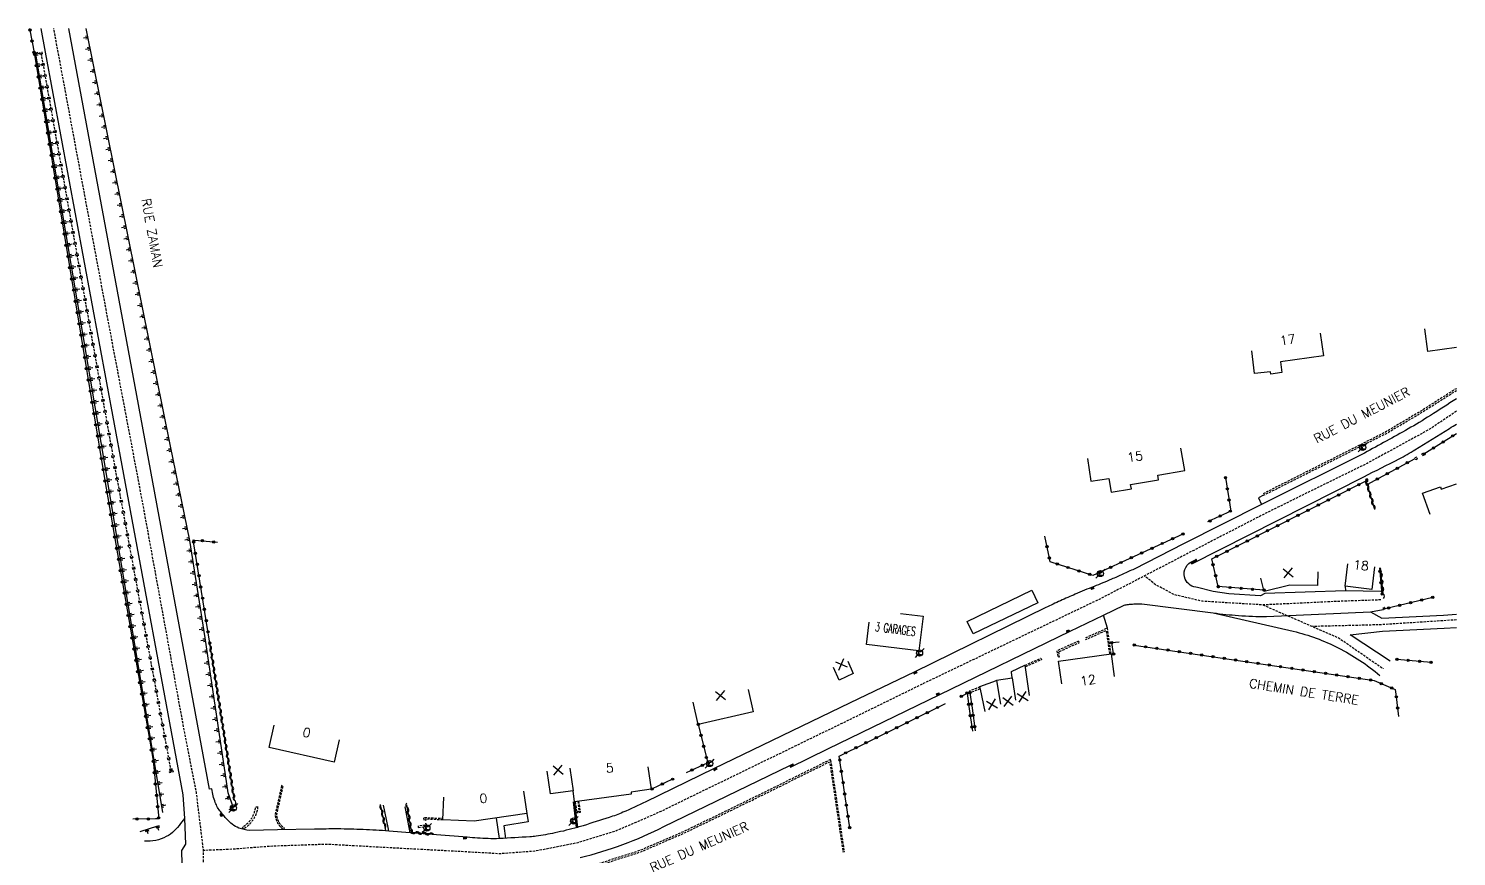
# Model space of a CAD drawing. Header units: millimetres. Extents: x 192012 to 193000, y 146394 to 147000.
# Drawn here: x 192686 to 193000, y 146818.1 to 147000 of the extents above; entities that cross this region are included whole.
import ezdxf
from ezdxf.enums import TextEntityAlignment as Align

# ---------------------------------------------------------------- set-up
doc = ezdxf.new("R2010")
doc.units = ezdxf.units.MM
doc.linetypes.add('DASHED', pattern=[0.75, 0.5, -0.25])
doc.layers.get('0').update_dxf_attribs({"linetype": 'CONTINUOUS'})
for name, color, linetype in [('W0001', 6, 'DASHED'), ('W0008', 7, 'CONTINUOUS'), ('W0017', 7, 'CONTINUOUS'), ('W0100', 7, 'CONTINUOUS'), ('W0112', 1, 'DASHED'), ('W0211', 2, 'CONTINUOUS'), ('W0220', 5, 'DASHED'), ('W0310', 3, 'CONTINUOUS'), ('W0322', 7, 'CONTINUOUS'), ('W0330', 7, 'CONTINUOUS'), ('W0400', 7, 'CONTINUOUS'), ('W0471', 7, 'CONTINUOUS'), ('W0984', 7, 'CONTINUOUS'), ('W0989', 7, 'CONTINUOUS'), ('W0991', 7, 'CONTINUOUS'), ('W1102', 7, 'CONTINUOUS')]:
    doc.layers.add(name, color=color, linetype=linetype)
doc.styles.get("Standard").update_dxf_attribs({"font": 'romans.shx', "width": 0.85})

# ---------------------------------------------------------------- blocks, each defined once
blk = doc.blocks.new('t322o')
at = {"color": 0, "linetype": 'Continuous'}
for radius in [0.25, 0.15]:
    blk.add_circle((0, 0), radius, dxfattribs=at)
blk = doc.blocks.new('t991o')
at = {"color": 0, "linetype": 'Continuous'}
for p, q in [((-1, 1), (1, -1)), ((-1, -1), (1, 1))]:
    blk.add_line(p, q, dxfattribs=at)
blk = doc.blocks.new('t310o')
at = {"color": 0, "linetype": 'Continuous'}
for centre, start, end in [((-0.5, 0.38), 216.8699, 323.1304), ((0.5, -0.37), 36.8699, 143.1303)]:
    blk.add_arc(centre, 0.625, start, end, dxfattribs=at)
blk = doc.blocks.new('t220o')
at = {"color": 0, "linetype": 'Continuous'}
for p, q in [((-0.25, 0.25), (0.25, 0.25)), ((-0.25, -0.25), (0.25, -0.25))]:
    blk.add_line(p, q, dxfattribs=at)
blk = doc.blocks.new('t211o')
at = {"color": 0, "linetype": 'Continuous'}
for p, q in [((-0.29, 0.5), (-0.29, 0)), ((0, 1), (0, 0)), ((0.29, 0.5), (0.29, 0))]:
    blk.add_line(p, q, dxfattribs=at)
blk = doc.blocks.new('T400')
for p, q in [((-0.15, 0.3), (0.15, 0.3)), ((-0.15, -0.25), (-0.15, 0.3)), ((-0.15, 0.15), (0.15, 0.15)), ((-0.15, 0), (0.15, 0)), ((0.15, 0.3), (0.15, -0.25)), ((-0.15, -0.15), (0.15, -0.15)), ((-0.15, -0.25), (-0.15, -0.3)), ((-0.15, -0.3), (0.15, -0.3)), ((0.15, -0.3), (0.15, -0.25))]:
    blk.add_line(p, q)
blk = doc.blocks.new('T471')
for p, q in [((-0.333334, 0.333334), (-0.333334, -0.333334)), ((-0.333334, 0.333334), (0.333334, 0.333334)), ((-0.333334, 0), (0, 0)), ((0.500001, 0.500001), (1.000002, 1.000002)), ((-0.500001, -0.500001), (-1.000002, -1.000002)), ((-0.333334, -0.333334), (0.333334, -0.333334))]:
    blk.add_line(p, q)
blk.add_ellipse((0, 0), major_axis=(0.471405, 0.471405), ratio=1, start_param=5.4977871438, end_param=11.780972451)
blk = doc.blocks.new('t330o')
at = {"color": 0, "linetype": 'Continuous'}
for p, q in [((0.25, -0.25), (-0.25, 0.25)), ((-0.25, -0.25), (0.25, 0.25)), ((-0.25, 0.25), (-0.25, -0.25)), ((0.25, 0.25), (-0.25, 0.25)), ((0.25, -0.25), (0.25, 0.25)), ((-0.25, -0.25), (0.25, -0.25)), ((-0.25, -0.25), (-0.25, -0.25))]:
    blk.add_line(p, q, dxfattribs=at)

msp = doc.modelspace()

# ---------------------------------------------------------------- linework, layer by layer
at = {"layer": 'W0001', "flags": 128}
for points in [[(192725.4, 146782.44), (192724.43, 146804.88), (192724.48, 146819.58), (192722.95, 146832.11), (192720.37, 146845.25), (192711.1, 146896.02), (192703.14, 146937.99), (192695.69, 146977.93), (192691.59, 147000)], [(193000, 146915.91), (192994.08, 146911.96), (192980.34, 146904.46), (192958.08, 146893.51), (192940.82, 146884.62), (192921.71, 146874.71), (192882.92, 146856.13), (192868.48, 146849.06), (192824.35, 146827.63), (192815.35, 146823.74), (192806.78, 146821.07), (192797.39, 146819.23), (192789.58, 146818.66), (192781.17, 146819.14), (192766.08, 146819.94), (192751.53, 146820.74), (192739.74, 146820.33), (192730.28, 146819.62), (192724.48, 146819.39)], [(192983.37, 146874.46), (192973.76, 146874.12), (192957.46, 146873.35), (192944.17, 146874.15), (192937.95, 146875.6), (192933.83, 146877.79), (192931.4, 146879.74)], [(192957.46, 146873.35), (192974.24, 146866.04), (192983.91, 146859.34)], [(193000, 146870.07), (192983.32, 146868.99), (192968.36, 146868.61)]]:
    msp.add_lwpolyline(points, dxfattribs=at)
at = {"layer": 'W0008', "flags": 128}
for points in [[(192688.75, 147000), (192689.71, 146994.81), (192706.52, 146904), (192719.94, 146831.63), (192720.32, 146826.42), (192720.54, 146820.75), (192719.63, 146819.39), (192719.92, 146810.31), (192720.99, 146807.51), (192721.27, 146804.7), (192721.37, 146801.03), (192720.91, 146800.97), (192721.77, 146782.46)], [(192981.1, 146871.81), (192983.62, 146870.46), (192997.12, 146871.14), (193000, 146871.29)], [(192985.41, 146861.01), (192976.6, 146866.81), (192983.76, 146867.56), (192997.27, 146868.24), (193000, 146868.38)]]:
    msp.add_lwpolyline(points, dxfattribs=at)
for points in [[(193000, 146918.65, -0.0004), (192994.27, 146914.98, -0.012885), (192989.37, 146912.03, -0.006706), (192979.75, 146906.73), (192957.16, 146895.39), (192940, 146886.76), (192929.15, 146881.25, -0.004058), (192926.65, 146880.1, -0.004058), (192924.13, 146878.99, -0.003053), (192922.22, 146878.19, -0.003053), (192920.31, 146877.41, 0.003411), (192918.24, 146876.57, 0.003411), (192916.19, 146875.7, 0.005442), (192912.93, 146874.27, 0.005442), (192909.71, 146872.76), (192880.73, 146858.61), (192866.7, 146851.84), (192836.66, 146837.33), (192821.76, 146830.1, -0.014037), (192816.74, 146827.78, -0.023835), (192813.69, 146826.64, -0.001832), (192808.01, 146824.84, -0.008295), (192806.75, 146824.47, -0.014977), (192801.75, 146823.25, -0.018512), (192797.64, 146822.53, -0.017755), (192796.28, 146822.4, -0.003625), (192789.57, 146822.01, -0.022059), (192787.06, 146822, -0.012008), (192782.47, 146822.29), (192769.98, 146823.28), (192765.24, 146823.66, 0.008423), (192759.63, 146823.98, 0.008423), (192754.01, 146824.12, 0.003833), (192751.45, 146824.11, 0.003833), (192748.89, 146824.07), (192740.77, 146823.9), (192734.64, 146823.8, -0.062209), (192732.28, 146824.32, -0.088781), (192730.81, 146825.16, -0.030234), (192729.65, 146826.26, -0.023012), (192728.28, 146827.86, -0.074778), (192727.1, 146829.95, -0.058198), (192726.35, 146832.93), (192725.85, 146832.87), (192709.84, 146919.36), (192694.91, 147000)], [(192983.41, 146876.27), (192975.6, 146876.48), (192957.87, 146875.84), (192956.89, 146875.38), (192949.98, 146875.79), (192946.54, 146876.31), (192943.1, 146877.22, -0.145118), (192941.47, 146877.72, -0.145118), (192940.37, 146879.03, -0.179954), (192940.27, 146881.12, -0.179954), (192941.55, 146882.78), (192941.82, 146882.4), (192979.62, 146901.54, 0.00796), (192987.38, 146905.46, 0.017206), (192990.88, 146907.46, 0.000614), (192998.49, 146912.16, 0.000211), (193000, 146913.1, 0.000211)], [(192807.34, 146817.86, 0.029137), (192816.71, 146820.71, 0.029137), (192825.69, 146824.64), (192853.39, 146838.05), (192853.59, 146837.73), (192861.8, 146841.75), (192886.41, 146853.67), (192915.08, 146867.56), (192922.38, 146871.09), (192926.94, 146873.3, -0.015429), (192927.86, 146873.46, -0.015429), (192928.79, 146873.55, -0.016612), (192929.79, 146873.59, -0.016612), (192930.79, 146873.57), (192946.53, 146871.61, 0.007872), (192949.3, 146871.28, 0.007872), (192952.07, 146871.03, 0.008676), (192955.14, 146870.86, 0.008676), (192958.22, 146870.79), (192981.1, 146871.81), (192983.92, 146872.32)], [(192946.53, 146871.61), (192964.12, 146867.59, -0.028388), (192969.17, 146866.04, -0.028388), (192974, 146863.94, -0.02968), (192978.77, 146861.16, -0.02968), (192983.17, 146857.84)], [(192720.32, 146826.42), (192719.45, 146825.31, -0.062651), (192718.07, 146823.68, -0.062651), (192716.32, 146822.45, -0.072343), (192713.99, 146821.61, -0.072343), (192711.53, 146821.47)]]:
    msp.add_lwpolyline(points, format="xyb", dxfattribs=at)
at = {"layer": 'W0017'}
for p, q in [((192975.53, 146877.45), (192975.6, 146876.48)), ((192923.26, 146868.27), (192922.38, 146871.09)), ((192805.79, 146830.07), (192806.44, 146824.43)), ((192806.1, 146830.11), (192806.75, 146824.47)), ((192789.57, 146822.01), (192788.95, 146826.49))]:
    msp.add_line(p, q, dxfattribs=at)
at = {"layer": 'W0017', "flags": 128}
for points in [[(192957.61, 146897.46), (192956.48, 146896.88), (192957.16, 146895.39)], [(192765.24, 146823.66), (192765.08, 146824.44), (192764.08, 146829.34)], [(192769.98, 146823.28), (192769.82, 146824.07), (192768.82, 146828.96)], [(192795.61, 146827.49), (192795.92, 146825.72), (192790.52, 146824.82), (192790.9, 146822.03)]]:
    msp.add_lwpolyline(points, dxfattribs=at)
msp.add_lwpolyline([(192906.64, 146876.58), (192907.96, 146873.85), (192893.75, 146866.99), (192892.44, 146869.72)], close=True, dxfattribs=at)
at = {"layer": 'W0100', "flags": 128}
for points in [[(192970.06, 146933.05), (192970.75, 146928.1), (192961.3, 146926.8), (192961.62, 146924.42), (192959.21, 146924.1), (192959.14, 146924.59), (192955.57, 146924.2), (192955.02, 146929.17)], [(193000, 146929.9), (192993.74, 146929.05), (192993.06, 146934)], [(192918.87, 146905.52), (192919.61, 146900.57), (192923.58, 146901.17), (192924.08, 146898.13), (192928.52, 146898.84), (192928.36, 146899.83), (192934.49, 146900.81), (192934.31, 146901.9), (192940.26, 146902.9), (192939.42, 146907.83)], [(192994.2, 146893.22), (192992.57, 146897.94), (192996.46, 146899.29), (192996.63, 146898.82), (193000, 146899.97)], [(192981.95, 146881.72), (192981.36, 146876.76), (192975.53, 146877.45), (192976.12, 146882.41)], [(192969.51, 146880.63), (192969.47, 146877.63), (192963.35, 146877.72), (192957.74, 146876.31), (192957.01, 146879.21)], [(192877.77, 146871.5), (192882.73, 146870.9), (192881.8, 146863.27), (192870.29, 146864.63), (192870.87, 146869.6)], [(192913.21, 146856.03), (192912.51, 146860.98), (192924.06, 146862.61), (192924.75, 146857.66)], [(192866.15, 146860.99), (192867.38, 146858.25), (192864.26, 146856.85), (192863.03, 146859.59)], [(192896.35, 146849.94), (192895.32, 146854.83), (192895.2, 146855.42), (192898.87, 146856.75), (192898.87, 146856.85), (192902.29, 146857.36), (192902.13, 146858.58), (192902.19, 146858.7), (192905.12, 146860.09), (192906.08, 146853.45)], [(192844.28, 146854.74), (192845.39, 146849.87), (192833.29, 146847.1), (192832.18, 146851.97)], [(192754.35, 146843.69), (192753.26, 146838.82), (192738.93, 146842.03), (192740.03, 146846.91)], [(192822.22, 146837.81), (192822.92, 146832.86), (192819.5, 146832.38), (192818.51, 146832.24), (192818.54, 146831.79), (192806.1, 146830.11), (192805.75, 146832.53), (192800.77, 146831.85), (192800.09, 146836.81)], [(192794.9, 146832.44), (192795.61, 146827.49), (192783.99, 146825.82), (192777.14, 146826.11), (192777.35, 146831.11)]]:
    msp.add_lwpolyline(points, dxfattribs=at)
at = {"layer": 'W0112', "flags": 128}
for points in [[(193000, 146920.79), (192999.94, 146920.88), (192992.15, 146915.94), (192984.43, 146911.35), (192957.45, 146897.77), (192957.61, 146897.46), (192984.6, 146911.04), (192992.33, 146915.64), (193000, 146920.5)], [(192924.06, 146862.61), (192923.26, 146868.27), (192918.37, 146866.06), (192918.51, 146865.74), (192922.98, 146867.76), (192923.71, 146862.56)], [(192905.12, 146860.09), (192908.59, 146861.64), (192908.73, 146861.32), (192905.17, 146859.73)], [(192895.22, 146855.32), (192892.86, 146854.39), (192893.03, 146853.91), (192893.36, 146854.03), (192893.3, 146854.19), (192895.29, 146854.97)], [(192806.99, 146830.23), (192807.33, 146827.73), (192806.43, 146827.64), (192806.1, 146830.11)], [(192806.79, 146830.2), (192807.1, 146827.91), (192806.61, 146827.86), (192806.3, 146830.14)], [(192777.14, 146826.11), (192773.34, 146826.26), (192773.39, 146826.02), (192773.04, 146825.96), (192772.92, 146826.63), (192777.15, 146826.46)]]:
    msp.add_lwpolyline(points, dxfattribs=at)
for points in [[(192992.73, 146906.7), (192992.35, 146906.49), (192992.52, 146906.18), (192992.91, 146906.4)], [(192991.26, 146905.86), (192990.88, 146905.65), (192991.05, 146905.34), (192991.43, 146905.55)], [(192983.87, 146872.75), (192983.92, 146872.32), (192984.27, 146872.37), (192984.22, 146872.79)], [(192916.92, 146865.39), (192912.15, 146863.28), (192912.36, 146861.92), (192912.71, 146861.97), (192912.54, 146863.06), (192917.06, 146865.07)], [(192789.28, 146813.23), (192789.44, 146811.75), (192787.26, 146811.7), (192786.28, 146811.67), (192786.29, 146811.32), (192787.27, 146811.35), (192789.48, 146811.4), (192789.84, 146808.26), (192790.18, 146808.3), (192789.67, 146812.92), (192807.75, 146814.95), (192820.66, 146819.09), (192830.3, 146823.25), (192845.45, 146830.6), (192862.16, 146838.88), (192864.37, 146824.04), (192865.1, 146819.1), (192865.45, 146819.15), (192864.71, 146824.09), (192862.43, 146839.4), (192845.3, 146830.92), (192830.15, 146823.57), (192820.54, 146819.41), (192807.67, 146815.29)], [(192717.05, 146836.69), (192717.78, 146836.94), (192717.86, 146836.71), (192717.13, 146836.47)], [(192771.74, 146824.43), (192773.56, 146824.62), (192773.5, 146825.26), (192773.15, 146825.22), (192773.18, 146824.93), (192771.7, 146824.77)]]:
    msp.add_lwpolyline(points, close=True, dxfattribs=at)
for points in [[(192741.68, 146833.64), (192740.58, 146828.76), (192740.31, 146827.56, 0.103816), (192740.31, 146826.85, 0.059037), (192740.68, 146825.67, 0.068741), (192741.29, 146824.72, 0.068741), (192742.13, 146823.97), (192742.32, 146824.26, -0.068741), (192741.55, 146824.95, -0.068741), (192741, 146825.82, -0.059037), (192740.65, 146826.92, -0.103816), (192740.66, 146827.48), (192740.92, 146828.68), (192742.02, 146833.56)], [(192736.42, 146828.96, -0.074368), (192735.94, 146827.12, -0.074368), (192734.93, 146825.5, -0.041887), (192734.17, 146824.74, -0.041887), (192733.29, 146824.12), (192733.06, 146824.51, 0.041887), (192733.88, 146825.09, 0.041887), (192734.59, 146825.79, 0.074368), (192735.52, 146827.3, 0.074368), (192735.98, 146829.01)]]:
    msp.add_lwpolyline(points, format="xyb", close=True, dxfattribs=at)
at = {"layer": 'W0211', "flags": 128}
for points in [[(192731.08, 146828.73), (192729.9, 146832.06), (192724.87, 146866.13), (192721.47, 146887.49), (192717.24, 146908.23), (192698.7, 147000)], [(192687.6, 146994.36), (192703.25, 146901.21), (192715.48, 146827.71)], [(192714.39, 146824.76), (192710.47, 146823.47)]]:
    msp.add_lwpolyline(points, dxfattribs=at)
at = {"layer": 'W0220', "flags": 128}
msp.add_lwpolyline([(192688.76, 146994.6), (192705.17, 146902.7), (192717.35, 146836.81)], dxfattribs=at)
at = {"layer": 'W0310', "flags": 128}
for points in [[(192980.36, 146899.8), (192980.55, 146899.21), (192982.01, 146894.43)], [(192983.88, 146875.76), (192983.8, 146876.55), (192983.33, 146881.53)], [(192731.3, 146830.4), (192725.9, 146864.97)], [(192764.58, 146823.77), (192764.42, 146824.56), (192763.42, 146829.46)], [(192774.17, 146823.03), (192770.27, 146823.37), (192770.08, 146824.47), (192769.24, 146829.39)]]:
    msp.add_lwpolyline(points, dxfattribs=at)
at = {"layer": 'W0322', "flags": 128}
for points in [[(192686.28, 147000), (192687.32, 146994.37)], [(192687.36, 146994.32), (192702.75, 146901.14), (192713.42, 146839.14), (192714.69, 146826.37), (192713.93, 146826.36), (192708.93, 146826.27)], [(192992.85, 146906.53), (193000, 146911.02)], [(192957.66, 146876.63), (192947.61, 146877.37), (192946.18, 146883.45), (192980.01, 146900.53), (192980.36, 146899.8), (192990.92, 146905.52)], [(192949.22, 146901.34), (192950.37, 146893.98), (192945.29, 146891.59)], [(192725.9, 146864.97), (192722.25, 146887.65), (192722.61, 146887.62), (192727.58, 146887.12)], [(192939.85, 146888.94), (192920.04, 146879.84), (192910.65, 146882.85), (192910.5, 146883.6), (192909.53, 146888.5)], [(192983.67, 146875.74), (192983.59, 146876.53), (192983.12, 146881.51)], [(192994.79, 146875.01), (192984.34, 146872.5)], [(192924.62, 146862.59), (192924.2, 146865.1), (192925.84, 146865.23)], [(192929.17, 146864.52), (192981.88, 146856.75), (192986.56, 146854.8), (192986.68, 146853.77), (192987.29, 146848.81)], [(192986.9, 146861.4), (192989.49, 146861.18), (192994.47, 146860.76)], [(192891.11, 146853.24), (192892.4, 146853.97), (192892.88, 146850.55), (192893.58, 146845.6)], [(192893.01, 146854.06), (192893.49, 146850.64), (192894.19, 146845.69)], [(192866.6, 146824.4), (192864.29, 146840.14), (192870.07, 146843.01), (192887.68, 146851.69)], [(192833.29, 146847.1), (192835.38, 146838.67), (192830.66, 146836.45)], [(192827.65, 146835.06), (192822.98, 146832.86)]]:
    msp.add_lwpolyline(points, dxfattribs=at)
at = {"layer": 'W1102'}
for p, q in [((192898.87, 146856.75), (192899.72, 146851.55)), ((192902.29, 146857.36), (192903.03, 146852.41)), ((192805.08, 146837.49), (192805.75, 146832.53))]:
    msp.add_line(p, q, dxfattribs=at)

# ---------------------------------------------------------------- block references
at = {"layer": 'W0211'}
for p, rotation in [((192699.07, 146998.15), 101.4244240102806), ((192687.6, 146994.36), 279.5414977411605), ((192699.57, 146995.69), 101.4244240102806), ((192688.01, 146991.89), 279.5414977411605), ((192700.06, 146993.24), 101.4244240102806), ((192700.56, 146990.79), 101.4244240102806), ((192688.42, 146989.43), 279.5414977411605), ((192701.05, 146988.34), 101.4244240102806), ((192688.84, 146986.96), 279.5414977411605), ((192689.25, 146984.5), 279.5414977411605), ((192701.55, 146985.89), 101.4244240102806), ((192689.67, 146982.03), 279.5414977411605), ((192702.04, 146983.44), 101.4244240102806), ((192690.08, 146979.56), 279.5414977411605), ((192702.54, 146980.99), 101.4244240102806), ((192703.03, 146978.54), 101.4244240102806), ((192690.5, 146977.1), 279.5414977411605), ((192703.53, 146976.09), 101.4244240102806), ((192690.91, 146974.63), 279.5414977411605), ((192691.33, 146972.17), 279.5414977411605), ((192704.02, 146973.64), 101.4244240102806), ((192691.74, 146969.7), 279.5414977411605), ((192704.52, 146971.19), 101.4244240102806), ((192692.15, 146967.24), 279.5414977411605), ((192705.01, 146968.74), 101.4244240102806), ((192705.51, 146966.29), 101.4244240102806), ((192692.57, 146964.77), 279.5414977411605), ((192692.98, 146962.31), 279.5414977411605), ((192706, 146963.84), 101.4244240102806), ((192693.4, 146959.84), 279.5414977411605), ((192706.5, 146961.39), 101.4244240102806), ((192693.81, 146957.38), 279.5414977411605), ((192706.99, 146958.94), 101.4244240102806), ((192707.49, 146956.49), 101.4244240102806), ((192694.23, 146954.91), 279.5414977411605), ((192707.98, 146954.04), 101.4244240102806), ((192694.64, 146952.44), 279.5414977411605), ((192695.05, 146949.98), 279.5414977411605), ((192708.48, 146951.59), 101.4244240102806), ((192695.47, 146947.51), 279.5414977411605), ((192708.97, 146949.14), 101.4244240102806), ((192695.88, 146945.05), 279.5414977411605), ((192709.47, 146946.69), 101.4244240102806), ((192709.96, 146944.24), 101.4244240102806), ((192696.3, 146942.58), 279.5414977411605), ((192710.46, 146941.78), 101.4244240102806), ((192696.71, 146940.12), 279.5414977411605), ((192697.13, 146937.65), 279.5414977411605), ((192710.95, 146939.33), 101.4244240102806), ((192697.54, 146935.19), 279.5414977411605), ((192711.45, 146936.88), 101.4244240102806), ((192711.95, 146934.43), 101.4244240102806), ((192697.96, 146932.72), 279.5414977411605), ((192712.44, 146931.98), 101.4244240102806), ((192698.37, 146930.26), 279.5414977411605), ((192698.78, 146927.79), 279.5414977411605), ((192712.94, 146929.53), 101.4244240102806), ((192699.2, 146925.33), 279.5414977411605), ((192713.43, 146927.08), 101.4244240102806), ((192699.61, 146922.86), 279.5414977411605), ((192713.93, 146924.63), 101.4244240102806), ((192714.42, 146922.18), 101.4244240102806), ((192700.03, 146920.39), 279.5414977411605), ((192714.92, 146919.73), 101.4244240102806), ((192700.44, 146917.93), 279.5414977411605), ((192700.86, 146915.46), 279.5414977411605), ((192715.41, 146917.28), 101.4244240102806), ((192701.27, 146913), 279.5414977411605), ((192715.91, 146914.83), 101.4244240102806), ((192716.4, 146912.38), 101.4244240102806), ((192701.69, 146910.53), 279.5414977411605), ((192716.9, 146909.93), 101.4244240102806), ((192702.1, 146908.07), 279.5414977411605), ((192717.39, 146907.48), 101.5156832967524), ((192702.51, 146905.6), 279.5414977411605), ((192702.93, 146903.14), 279.5414977411605), ((192717.89, 146905.03), 101.5156832967524), ((192703.34, 146900.67), 279.4427692493048), ((192718.39, 146902.58), 101.5156832967524), ((192718.89, 146900.13), 101.5156832967524), ((192703.75, 146898.2), 279.4427692493048), ((192719.39, 146897.68), 101.5156832967524), ((192704.16, 146895.74), 279.4427692493048), ((192704.57, 146893.27), 279.4427692493048), ((192719.89, 146895.23), 101.5156832967524), ((192704.98, 146890.81), 279.4427692493048), ((192720.39, 146892.78), 101.5156832967524), ((192720.89, 146890.33), 101.5156832967524), ((192705.39, 146888.34), 279.4427692493048), ((192721.39, 146887.88), 101.5156832967524), ((192705.8, 146885.87), 279.4427692493048), ((192721.8, 146885.42), 99.04280146292831), ((192706.21, 146883.41), 279.4427692493048), ((192706.62, 146880.94), 279.4427692493048), ((192722.19, 146882.95), 99.04280146292831), ((192707.03, 146878.48), 279.4427692493048), ((192722.58, 146880.48), 99.04280146292831), ((192722.97, 146878.01), 99.04280146292831), ((192707.44, 146876.01), 279.4427692493048), ((192723.37, 146875.54), 99.04280146292831), ((192707.85, 146873.54), 279.4427692493048), ((192723.76, 146873.07), 99.04280146292831), ((192708.26, 146871.08), 279.4427692493048), ((192708.67, 146868.61), 279.4427692493048), ((192724.15, 146870.6), 99.04280146292831), ((192709.08, 146866.15), 279.4427692493048), ((192724.55, 146868.13), 99.04280146292831), ((192724.93, 146865.66), 98.41007859169345), ((192709.49, 146863.68), 279.4427692493048), ((192725.3, 146863.19), 98.41007859169345), ((192709.9, 146861.21), 279.4427692493048), ((192710.31, 146858.75), 279.4427692493048), ((192725.67, 146860.72), 98.41007859169345), ((192710.72, 146856.28), 279.4427692493048), ((192726.03, 146858.24), 98.41007859169345), ((192726.4, 146855.77), 98.41007859169345), ((192711.14, 146853.81), 279.4427692493048), ((192726.76, 146853.3), 98.41007859169345), ((192711.55, 146851.35), 279.4427692493048), ((192727.13, 146850.82), 98.41007859169345), ((192711.96, 146848.88), 279.4427692493048), ((192712.37, 146846.42), 279.4427692493048), ((192727.49, 146848.35), 98.41007859169345), ((192712.78, 146843.95), 279.4427692493048), ((192727.86, 146845.88), 98.41007859169345), ((192728.23, 146843.4), 98.41007859169345), ((192713.19, 146841.48), 279.4427692493048), ((192728.59, 146840.93), 98.41007859169345), ((192713.6, 146839.02), 279.4427692493048), ((192728.96, 146838.46), 98.41007859169345), ((192714.01, 146836.55), 279.4427692493048), ((192714.42, 146834.09), 279.4427692493048), ((192729.32, 146835.99), 98.41007859169345), ((192714.83, 146831.62), 279.4427692493048), ((192729.69, 146833.51), 98.41007859169345), ((192730.25, 146831.09), 109.5358717108403), ((192715.24, 146829.15), 279.4427692493048), ((192731.08, 146828.73), 109.5358717108403), ((192714.39, 146824.76), 198.193914127381), ((192712.02, 146823.98), 198.193914127381)]:
    msp.add_blockref('t211o', p, dxfattribs=dict(at, rotation=rotation))
at = {"layer": 'W0220'}
for p, rotation in [((192688.76, 146994.6), 280.1245119280804), ((192689.2, 146992.14), 280.1245119280804), ((192689.64, 146989.67), 280.1245119280804), ((192690.08, 146987.21), 280.1245119280804), ((192690.51, 146984.75), 280.1245119280804), ((192690.95, 146982.29), 280.1245119280804), ((192691.39, 146979.83), 280.1245119280804), ((192691.83, 146977.37), 280.1245119280804), ((192692.27, 146974.91), 280.1245119280804), ((192692.71, 146972.45), 280.1245119280804), ((192693.15, 146969.99), 280.1245119280804), ((192693.59, 146967.52), 280.1245119280804), ((192694.03, 146965.06), 280.1245119280804), ((192694.47, 146962.6), 280.1245119280804), ((192694.91, 146960.14), 280.1245119280804), ((192695.35, 146957.68), 280.1245119280804), ((192695.79, 146955.22), 280.1245119280804), ((192696.23, 146952.76), 280.1245119280804), ((192696.67, 146950.3), 280.1245119280804), ((192697.11, 146947.84), 280.1245119280804), ((192697.55, 146945.38), 280.1245119280804), ((192697.99, 146942.91), 280.1245119280804), ((192698.43, 146940.45), 280.1245119280804), ((192698.86, 146937.99), 280.1245119280804), ((192699.3, 146935.53), 280.1245119280804), ((192699.74, 146933.07), 280.1245119280804), ((192700.18, 146930.61), 280.1245119280804), ((192700.62, 146928.15), 280.1245119280804), ((192701.06, 146925.69), 280.1245119280804), ((192701.5, 146923.23), 280.1245119280804), ((192701.94, 146920.76), 280.1245119280804), ((192702.38, 146918.3), 280.1245119280804), ((192702.82, 146915.84), 280.1245119280804), ((192703.26, 146913.38), 280.1245119280804), ((192703.7, 146910.92), 280.1245119280804), ((192704.14, 146908.46), 280.1245119280804), ((192704.58, 146906), 280.1245119280804), ((192705.02, 146903.54), 280.1245119280804), ((192705.47, 146901.08), 280.4760218594098), ((192705.92, 146898.62), 280.4760218594098), ((192706.38, 146896.16), 280.4760218594098), ((192706.83, 146893.7), 280.4760218594098), ((192707.29, 146891.24), 280.4760218594098), ((192707.74, 146888.79), 280.4760218594098), ((192708.19, 146886.33), 280.4760218594098), ((192708.65, 146883.87), 280.4760218594098), ((192709.1, 146881.41), 280.4760218594098), ((192709.56, 146878.95), 280.4760218594098), ((192710.01, 146876.49), 280.4760218594098), ((192710.47, 146874.04), 280.4760218594098), ((192710.92, 146871.58), 280.4760218594098), ((192711.38, 146869.12), 280.4760218594098), ((192711.83, 146866.66), 280.4760218594098), ((192712.29, 146864.2), 280.4760218594098), ((192712.74, 146861.74), 280.4760218594098), ((192713.19, 146859.29), 280.4760218594098), ((192713.65, 146856.83), 280.4760218594098), ((192714.1, 146854.37), 280.4760218594098), ((192714.56, 146851.91), 280.4760218594098), ((192715.01, 146849.45), 280.4760218594098), ((192715.47, 146846.99), 280.4760218594098), ((192715.92, 146844.54), 280.4760218594098), ((192716.38, 146842.08), 280.4760218594098), ((192716.83, 146839.62), 280.4760218594098), ((192717.29, 146837.16), 280.4760218594098)]:
    msp.add_blockref('t220o', p, dxfattribs=dict(at, rotation=rotation))
at = {"layer": 'W0310'}
for p, rotation in [((192980.36, 146899.8), 287.0298559126034), ((192980.82, 146898.3), 287.029855910705), ((192981.28, 146896.8), 287.029855910705), ((192981.74, 146895.31), 287.029855910705), ((192983.43, 146880.44), 95.44508233785089), ((192983.58, 146878.88), 95.44508233785089), ((192983.73, 146877.32), 95.44508233785089), ((192983.88, 146875.76), 95.44508233914912), ((192725.98, 146864.44), 98.88267594438105), ((192726.22, 146862.9), 98.88267594438105), ((192726.47, 146861.35), 98.88267594438105), ((192726.71, 146859.8), 98.88267594438105), ((192726.95, 146858.25), 98.88267594438105), ((192727.19, 146856.71), 98.88267594438105), ((192727.43, 146855.16), 98.88267594438105), ((192727.68, 146853.61), 98.88267594438105), ((192727.92, 146852.07), 98.88267594438105), ((192728.16, 146850.52), 98.88267594438105), ((192728.4, 146848.97), 98.88267594438105), ((192728.64, 146847.42), 98.88267594438105), ((192728.88, 146845.88), 98.88267594438105), ((192729.13, 146844.33), 98.88267594438105), ((192729.37, 146842.78), 98.88267594438105), ((192729.61, 146841.24), 98.88267594438105), ((192729.85, 146839.69), 98.88267594438105), ((192730.09, 146838.14), 98.88267594438105), ((192730.34, 146836.59), 98.88267594438105), ((192730.58, 146835.05), 98.88267594438105), ((192730.82, 146833.5), 98.88267594438105), ((192731.06, 146831.95), 98.88267594438105), ((192731.3, 146830.4), 98.88267594438105), ((192763.64, 146828.38), 101.5423345298238), ((192763.96, 146826.84), 101.5423345298238), ((192769.34, 146828.78), 99.72512479585023), ((192769.61, 146827.23), 99.72512479585023), ((192764.27, 146825.31), 101.5423345298238), ((192769.87, 146825.69), 99.72512479585023), ((192770.14, 146824.15), 99.72512479409728), ((192771.05, 146823.31), 175.002373711976), ((192772.61, 146823.17), 175.002373711976), ((192774.17, 146823.03), 175.002373711976)]:
    msp.add_blockref('t310o', p, dxfattribs=dict(at, rotation=rotation))
at = {"layer": 'W0322'}
for p, rotation in [((192686.33, 146999.73), 280.5113005526994), ((192686.78, 146997.27), 280.5113005526994), ((192687.24, 146994.81), 280.5113005526994), ((192687.36, 146994.32), 279.3811330711825), ((192687.77, 146991.86), 279.3811330711825), ((192688.17, 146989.39), 279.3811330711825), ((192688.58, 146986.92), 279.3811330711825), ((192688.99, 146984.46), 279.3811330711825), ((192689.4, 146981.99), 279.3811330711825), ((192689.8, 146979.52), 279.3811330711825), ((192690.21, 146977.06), 279.3811330711825), ((192690.62, 146974.59), 279.3811330711825), ((192691.03, 146972.13), 279.3811330711825), ((192691.43, 146969.66), 279.3811330711825), ((192691.84, 146967.19), 279.3811330711825), ((192692.25, 146964.73), 279.3811330711825), ((192692.66, 146962.26), 279.3811330711825), ((192693.06, 146959.79), 279.3811330711825), ((192693.47, 146957.33), 279.3811330711825), ((192693.88, 146954.86), 279.3811330711825), ((192694.29, 146952.39), 279.3811330711825), ((192694.69, 146949.93), 279.3811330711825), ((192695.1, 146947.46), 279.3811330711825), ((192695.51, 146944.99), 279.3811330711825), ((192695.92, 146942.53), 279.3811330711825), ((192696.32, 146940.06), 279.3811330711825), ((192696.73, 146937.59), 279.3811330711825), ((192697.14, 146935.13), 279.3811330711825), ((192697.55, 146932.66), 279.3811330711825), ((192697.95, 146930.19), 279.3811330711825), ((192698.36, 146927.73), 279.3811330711825), ((192698.77, 146925.26), 279.3811330711825), ((192699.18, 146922.79), 279.3811330711825), ((192699.58, 146920.33), 279.3811330711825), ((192699.99, 146917.86), 279.3811330711825), ((192700.4, 146915.39), 279.3811330711825), ((192700.81, 146912.93), 279.3811330711825), ((192701.21, 146910.46), 279.3811330711825), ((192997.08, 146909.19), 32.11486307284245), ((192999.2, 146910.52), 32.11486307284245), ((192701.62, 146907.99), 279.3811330711825), ((192992.85, 146906.53), 32.11486307284245), ((192994.96, 146907.86), 32.11486307284245), ((192702.03, 146905.53), 279.3811330711825), ((192702.44, 146903.06), 279.3811330711825), ((192987, 146903.4), 28.48110756509129), ((192989.19, 146904.59), 28.48110756509129), ((192702.85, 146900.6), 279.7584005879341), ((192949.22, 146901.34), 278.8836352426865), ((192978.54, 146899.79), 26.80413401169915), ((192980.4, 146899.82), 28.48110756509129), ((192982.6, 146901.01), 28.48110756509129), ((192984.8, 146902.2), 28.48110756509129), ((192703.27, 146898.13), 279.7584005879341), ((192949.6, 146898.87), 278.8836352426865), ((192974.08, 146897.54), 26.80413401169915), ((192976.31, 146898.67), 26.80413401169915), ((192703.7, 146895.67), 279.7584005879341), ((192949.99, 146896.4), 278.8836352426865), ((192950.31, 146893.96), 205.2927158784472), ((192967.39, 146894.16), 26.80413401169915), ((192969.62, 146895.29), 26.80413401169915), ((192971.85, 146896.41), 26.80413401169915), ((192704.12, 146893.2), 279.7584005879341), ((192704.54, 146890.74), 279.7584005879341), ((192945.79, 146891.82), 205.2927158784472), ((192948.05, 146892.89), 205.2927158784472), ((192960.69, 146890.78), 26.80413401169915), ((192962.92, 146891.9), 26.80413401169915), ((192965.16, 146893.03), 26.80413401169915), ((192704.97, 146888.28), 279.7584005879341), ((192722.32, 146887.18), 99.1540408422787), ((192724.26, 146887.45), 354.2957248949278), ((192726.75, 146887.2), 354.2957248949278), ((192937.58, 146887.9), 204.675502688464), ((192939.85, 146888.94), 204.675502688464), ((192954, 146887.39), 26.80413401169915), ((192956.23, 146888.52), 26.80413401169915), ((192958.46, 146889.65), 26.80413401169915), ((192705.39, 146885.81), 279.7584005879341), ((192722.72, 146884.72), 99.1540408422787), ((192910, 146886.13), 101.2014675101725), ((192930.76, 146884.77), 204.675502688464), ((192933.03, 146885.81), 204.675502688464), ((192935.3, 146886.86), 204.675502688464), ((192947.3, 146884.01), 26.80413401169915), ((192949.54, 146885.14), 26.80413401169915), ((192951.77, 146886.27), 26.80413401169915), ((192705.81, 146883.35), 279.7584005879341), ((192706.24, 146880.88), 279.7584005879341), ((192723.12, 146882.25), 99.1540408422787), ((192910.49, 146883.68), 101.2014675101725), ((192912.23, 146882.35), 162.2264846051264), ((192914.61, 146881.58), 162.2264846051264), ((192916.99, 146880.82), 162.2264846051264), ((192923.95, 146881.64), 204.675502688464), ((192926.22, 146882.68), 204.675502688464), ((192928.49, 146883.72), 204.675502688464), ((192946.47, 146882.23), 103.2135676958804), ((192706.66, 146878.42), 279.7584005879341), ((192723.51, 146879.78), 99.1540408422787), ((192919.37, 146880.06), 162.2264846051264), ((192921.67, 146880.59), 204.675502688464), ((192947.04, 146879.8), 103.2135676958804), ((192983.2, 146880.72), 95.44508233785089), ((192983.43, 146878.23), 95.44508233785089), ((192707.08, 146875.96), 279.7584005879341), ((192723.91, 146877.31), 99.1540408422787), ((192724.31, 146874.84), 99.1540408422787), ((192947.61, 146877.37), 103.2135676958804), ((192947.68, 146877.36), 175.7850499168648), ((192950.18, 146877.18), 175.7850499168648), ((192952.67, 146876.99), 175.7850499168648), ((192955.16, 146876.81), 175.7850499168648), ((192957.66, 146876.63), 175.7850499168648), ((192983.67, 146875.74), 95.44508233705656), ((192994.79, 146875.01), 193.5132100974641), ((192707.51, 146873.49), 279.7584005879341), ((192724.71, 146872.37), 99.1540408422787), ((192985.07, 146872.68), 193.5132100974641), ((192987.5, 146873.26), 193.5132100974641), ((192989.93, 146873.85), 193.5132100974641), ((192992.36, 146874.43), 193.5132100974641), ((192707.93, 146871.03), 279.7584005879341), ((192708.36, 146868.57), 279.7584005879341), ((192725.11, 146869.91), 99.1540408422787), ((192708.78, 146866.1), 279.7584005879341), ((192725.5, 146867.44), 99.1540408422787), ((192709.2, 146863.64), 279.7584005879341), ((192725.9, 146864.97), 99.1540408422787), ((192924.21, 146865.06), 99.49077218143988), ((192924.62, 146862.59), 99.49077218143988), ((192929.17, 146864.52), 351.6088697682662), ((192931.64, 146864.15), 351.6088697682662), ((192934.12, 146863.79), 351.6088697682662), ((192936.59, 146863.43), 351.6088697682662), ((192939.06, 146863.06), 351.6088697682662), ((192941.54, 146862.7), 351.6088697682662), ((192944.01, 146862.33), 351.6088697682662), ((192709.63, 146861.17), 279.7584005879341), ((192946.48, 146861.97), 351.6088697682662), ((192948.96, 146861.6), 351.6088697682662), ((192951.43, 146861.24), 351.6088697682662), ((192953.9, 146860.87), 351.6088697682662), ((192956.38, 146860.51), 351.6088697682662), ((192958.85, 146860.14), 351.6088697682662), ((192961.32, 146859.78), 351.6088697682662), ((192963.8, 146859.41), 351.6088697682662), ((192966.27, 146859.05), 351.6088697682662), ((192986.9, 146861.4), 355.1554609480025), ((192989.39, 146861.19), 355.1554609480025), ((192991.89, 146860.97), 355.1554609479301), ((192994.38, 146860.76), 355.1554609479301), ((192710.05, 146858.71), 279.7584005879341), ((192710.47, 146856.25), 279.7584005879341), ((192968.74, 146858.68), 351.6088697682662), ((192971.22, 146858.32), 351.6088697682662), ((192973.69, 146857.95), 351.6088697682662), ((192976.16, 146857.59), 351.6088697682662), ((192978.63, 146857.22), 351.6088697682662), ((192981.11, 146856.86), 351.6088697682662), ((192983.47, 146856.08), 337.4273175051461), ((192710.9, 146853.78), 279.7584005879341), ((192891.11, 146853.24), 29.32733358954678), ((192892.4, 146853.97), 278.0416991679468), ((192893.01, 146854.06), 278.0416991678774), ((192985.78, 146855.12), 337.4273175051461), ((192986.76, 146853.16), 276.9675170417448), ((192711.32, 146851.32), 279.7584005879341), ((192883.65, 146849.7), 26.21298938735553), ((192885.89, 146850.81), 26.21298938735553), ((192892.75, 146851.49), 278.0416991679468), ((192893.36, 146851.58), 278.0416991678774), ((192987.06, 146850.68), 276.9675170417448), ((192711.75, 146848.86), 279.7584005879341), ((192712.17, 146846.39), 279.7584005879341), ((192833.29, 146847.1), 283.866298839088), ((192876.92, 146846.39), 26.21298938735553), ((192879.16, 146847.49), 26.21298938735553), ((192881.41, 146848.6), 26.21298938735553), ((192893.1, 146849.02), 278.0416991677722), ((192893.45, 146846.54), 278.0416991677722), ((192893.71, 146849.1), 278.0416991674421), ((192894.06, 146846.63), 278.0416991674421), ((192712.59, 146843.93), 279.7584005879341), ((192833.89, 146844.67), 283.866298839088), ((192872.43, 146844.18), 26.21298938735553), ((192874.68, 146845.28), 26.21298938735553), ((192713.02, 146841.46), 279.7584005879341), ((192834.49, 146842.25), 283.866298839088), ((192865.71, 146840.85), 26.41524865675565), ((192867.95, 146841.96), 26.41524865675565), ((192870.19, 146843.08), 26.21298938735553), ((192713.43, 146839), 275.695922496505), ((192831.92, 146837.05), 205.1887042338184), ((192834.18, 146838.11), 205.1887042338184), ((192835.09, 146839.82), 283.866298839088), ((192864.42, 146839.25), 98.36488398503633), ((192713.68, 146836.51), 275.695922496505), ((192713.93, 146834.02), 275.695922496505), ((192825.39, 146833.99), 205.2601476960057), ((192827.65, 146835.06), 205.2601476960057), ((192864.78, 146836.77), 98.36488398503633), ((192865.15, 146834.3), 98.36488398503633), ((192714.18, 146831.54), 275.695922496505), ((192823.12, 146832.93), 205.2601476960057), ((192865.51, 146831.83), 98.36488398503633), ((192714.42, 146829.05), 275.695922496505), ((192865.87, 146829.35), 98.36488398503633), ((192709.88, 146826.29), 181.0223518162813), ((192712.38, 146826.33), 181.0223518162813), ((192714.67, 146826.56), 275.695922496505), ((192866.24, 146826.88), 98.36488398503633), ((192866.6, 146824.4), 98.36488398503633)]:
    msp.add_blockref('t322o', p, dxfattribs=dict(at, rotation=rotation))
at = {"layer": 'W0330'}
msp.add_blockref('t330o', (192980.3, 146900.74), dxfattribs=at)
at = {"layer": 'W0400'}
for p, rotation in [((192942.06, 146882.81), 118.6764137434669), ((192942.56, 146883.09), 120.0924421713123), ((192919.94, 146877), 292.6598533371098), ((192914.56, 146867.63), 288.045316588011), ((192880.98, 146858.47), 293.2484934688474), ((192885.99, 146853.79), 112.2849529340822), ((192837.01, 146837.25), 297.2487946132499), ((192853.88, 146838.15), 114.5774645434102), ((192728.43, 146827.16), 209.6666505066455), ((192781.97, 146822.08), 271.099392571551)]:
    msp.add_blockref('T400', p, dxfattribs=dict(at, rotation=rotation))
at = {"layer": 'W0471'}
for p in [(192979.4, 146907.98), (192921.72, 146880.25), (192881.96, 146862.79), (192835.82, 146838.48), (192731.08, 146828.73), (192773.62, 146824.31), (192805.86, 146825.87)]:
    msp.add_blockref('T471', p, dxfattribs=at)
at = {"layer": 'W0991'}
for p, rotation in [((192963.03, 146880.41), 5.911469999999936), ((192864.75, 146860.3), 22.53426707045533), ((192838.21, 146853.44), 5.911469999999936), ((192901.41, 146852.17), 9.404330053170131), ((192904.62, 146853.15), 11.89179590632082), ((192897.91, 146851.49), 13.52871706154372), ((192802.46, 146837.07), 5.911469999999936)]:
    msp.add_blockref('t991o', p, dxfattribs=dict(at, rotation=rotation))

# ---------------------------------------------------------------- texts
at = {"layer": 'W0984', "width": 0.6}
msp.add_text('3 GARAGES', height=2, rotation=352.7558, dxfattribs=at).set_placement((192876.66, 146868.05), align=Align.MIDDLE)
at = {"layer": 'W0989'}
for s, rotation, p in [('RUE ZAMAN', 280.1924, (192713.21, 146955.08)), ('RUE DU MEUNIER', 27.4533, (192979.18, 146915.07)), ('CHEMIN DE TERRE', 351.0158, (192966.48, 146854.28)), ('RUE DU MEUNIER', 23.7601, (192833.47, 146820.17))]:
    msp.add_text(s, height=2, rotation=rotation, dxfattribs=at).set_placement(p, align=Align.MIDDLE)
at = {"layer": 'W0991'}
for s, rotation, p in [('17', 7.8439, (192962.9, 146931.64)), ('15', 8.5386, (192929.34, 146905.98)), ('18', 354.4793, (192979.03, 146882.07)), ('12', 8.0201, (192918.98, 146856.84)), ('0', 347.3508, (192747.19, 146845.3)), ('5', 5.177, (192813.83, 146837.56)), ('0', 2.1796, (192786.05, 146830.84))]:
    msp.add_text(s, height=2, rotation=rotation, dxfattribs=at).set_placement(p, align=Align.MIDDLE)

doc.saveas('drawing.dxf')
